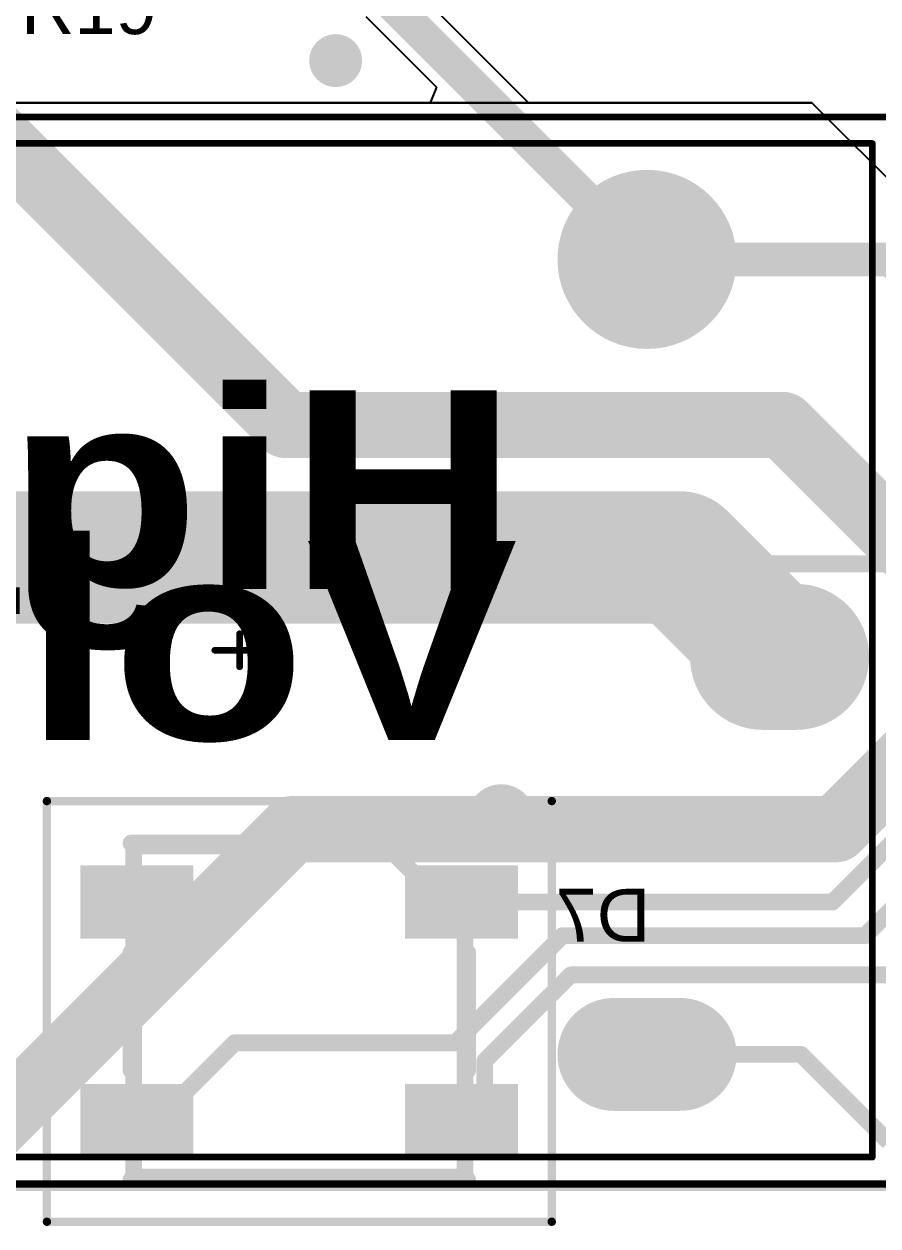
# Model space of a CAD drawing. Header units: inches. Extents: x -2.6 to 46, y -0.6 to 52.9.
# Drawn here: x 14.55 to 27.44, y -0.59 to 17.55 of the extents above; entities that cross this region are included whole.
import ezdxf

# ---------------------------------------------------------------- set-up
doc = ezdxf.new("R2010")
doc.units = ezdxf.units.IN
for name, color, linetype in [('Bottom Layer', 5, 'Continuous'), ('Bottom Overlay', 54, 'Continuous'), ('Bottom Paste', 16, 'Continuous'), ('Bottom Solder', 6, 'Continuous'), ('Mechanical 1', 6, 'Continuous'), ('Mechanical 13', 56, 'Continuous'), ('Mechanical 15', 56, 'Continuous'), ('Multi-Layer', 9, 'Continuous'), ('Top Layer', 1, 'Continuous'), ('Top Overlay', 2, 'Continuous'), ('Top Solder', 216, 'Continuous')]:
    doc.layers.add(name, color=color, linetype=linetype)
doc.styles.add('Arial', font='', dxfattribs={"height": 0.2})
doc.styles.add('Arial Black_Bold', font='', dxfattribs={"height": 0.2})
doc.styles.get('Arial').set_extended_font_data('Arial')
doc.styles.get('Arial Black_Bold').set_extended_font_data('Arial Black', bold=True)

msp = doc.modelspace()

# ---------------------------------------------------------------- hatches: boundary and pattern name
at = {"layer": 'Bottom Layer'}
h = msp.add_hatch(color=5, dxfattribs=at)
edge = h.paths.add_edge_path()
edge.add_arc((19.25, 17), 0.4, 0, 360)
h = msp.add_hatch(color=5, dxfattribs=at)
edge = h.paths.add_edge_path()
edge.add_arc((23.95, 14), 1.25, 0, 360)
h = msp.add_hatch(color=5, dxfattribs=at)
edge = h.paths.add_edge_path()
edge.add_arc((26.2, 8), 1, 270, 450)
edge.add_line((26.2, 9), (25.7, 9))
edge.add_arc((25.7, 8), 1, 90, 270)
edge.add_line((25.7, 7), (26.2, 7))
for points in [[(17, 3.85), (15.5, 3.85), (15.5, 4.75), (17, 4.75)], [(21.9, 3.85), (20.4, 3.85), (20.4, 4.75), (21.9, 4.75)], [(17, 0.55), (15.5, 0.55), (15.5, 1.45), (17, 1.45)], [(21.9, 0.55), (20.4, 0.55), (20.4, 1.45), (21.9, 1.45)]]:
    msp.add_hatch(color=5, dxfattribs=at).paths.add_polyline_path(points)
h = msp.add_hatch(color=5, dxfattribs=at)
edge = h.paths.add_edge_path()
edge.add_arc((24.45, 2), 0.75, 270, 450)
edge.add_line((24.45, 2.75), (23.45, 2.75))
edge.add_arc((23.45, 2), 0.75, 90, 270)
edge.add_line((23.45, 1.25), (24.45, 1.25))
at = {"layer": 'Bottom Paste'}
for points in [[(17, 3.85), (15.5, 3.85), (15.5, 4.75), (17, 4.75)], [(21.9, 3.85), (20.4, 3.85), (20.4, 4.75), (21.9, 4.75)], [(17, 0.55), (15.5, 0.55), (15.5, 1.45), (17, 1.45)], [(21.9, 0.55), (20.4, 0.55), (20.4, 1.45), (21.9, 1.45)]]:
    msp.add_hatch(color=16, dxfattribs=at).paths.add_polyline_path(points)
at = {"layer": 'Bottom Solder'}
h = msp.add_hatch(color=6, dxfattribs=at)
edge = h.paths.add_edge_path()
edge.add_arc((23.95, 14), 1.352, 0, 360)
h = msp.add_hatch(color=6, dxfattribs=at)
edge = h.paths.add_edge_path()
edge.add_arc((26.2, 8), 1.102, 270, 450)
edge.add_line((26.2, 9.102), (25.7, 9.102))
edge.add_arc((25.7, 8), 1.102, 90, 270)
edge.add_line((25.7, 6.898), (26.2, 6.898))
for points in [[(17.102, 3.748), (15.398, 3.748), (15.398, 4.852), (17.102, 4.852)], [(22.002, 3.748), (20.298, 3.748), (20.298, 4.852), (22.002, 4.852)], [(17.102, 0.448), (15.398, 0.448), (15.398, 1.552), (17.102, 1.552)], [(22.002, 0.448), (20.298, 0.448), (20.298, 1.552), (22.002, 1.552)]]:
    msp.add_hatch(color=6, dxfattribs=at).paths.add_polyline_path(points)
h = msp.add_hatch(color=6, dxfattribs=at)
edge = h.paths.add_edge_path()
edge.add_arc((24.45, 2), 0.852, 270, 450)
edge.add_line((24.45, 2.852), (23.45, 2.852))
edge.add_arc((23.45, 2), 0.852, 90, 270)
edge.add_line((23.45, 1.148), (24.45, 1.148))
at = {"layer": 'Multi-Layer'}
h = msp.add_hatch(color=9, dxfattribs=at)
edge = h.paths.add_edge_path()
edge.add_arc((23.95, 14), 1.25, 0, 360)
h = msp.add_hatch(color=9, dxfattribs=at)
edge = h.paths.add_edge_path()
edge.add_arc((26.2, 8), 1, 270, 450)
edge.add_line((26.2, 9), (25.7, 9))
edge.add_arc((25.7, 8), 1, 90, 270)
edge.add_line((25.7, 7), (26.2, 7))
h = msp.add_hatch(color=9, dxfattribs=at)
edge = h.paths.add_edge_path()
edge.add_arc((24.45, 2), 0.75, 270, 450)
edge.add_line((24.45, 2.75), (23.45, 2.75))
edge.add_arc((23.45, 2), 0.75, 90, 270)
edge.add_line((23.45, 1.25), (24.45, 1.25))
at = {"layer": 'Top Layer'}
h = msp.add_hatch(color=1, dxfattribs=at)
edge = h.paths.add_edge_path()
edge.add_arc((19.25, 17), 0.4, 0, 360)
h = msp.add_hatch(color=1, dxfattribs=at)
edge = h.paths.add_edge_path()
edge.add_arc((23.95, 14), 1.25, 0, 360)
h = msp.add_hatch(color=1, dxfattribs=at)
edge = h.paths.add_edge_path()
edge.add_arc((26.2, 8), 1, 270, 450)
edge.add_line((26.2, 9), (25.7, 9))
edge.add_arc((25.7, 8), 1, 90, 270)
edge.add_line((25.7, 7), (26.2, 7))
h = msp.add_hatch(color=1, dxfattribs=at)
edge = h.paths.add_edge_path()
edge.add_arc((24.45, 2), 0.75, 270, 450)
edge.add_line((24.45, 2.75), (23.45, 2.75))
edge.add_arc((23.45, 2), 0.75, 90, 270)
edge.add_line((23.45, 1.25), (24.45, 1.25))
at = {"layer": 'Top Solder'}
h = msp.add_hatch(color=216, dxfattribs=at)
edge = h.paths.add_edge_path()
edge.add_arc((23.95, 14), 1.352, 0, 360)
h = msp.add_hatch(color=216, dxfattribs=at)
edge = h.paths.add_edge_path()
edge.add_arc((26.2, 8), 1.102, 270, 450)
edge.add_line((26.2, 9.102), (25.7, 9.102))
edge.add_arc((25.7, 8), 1.102, 90, 270)
edge.add_line((25.7, 6.898), (26.2, 6.898))
h = msp.add_hatch(color=216, dxfattribs=at)
edge = h.paths.add_edge_path()
edge.add_arc((24.45, 2), 0.852, 270, 450)
edge.add_line((24.45, 2.852), (23.45, 2.852))
edge.add_arc((23.45, 2), 0.852, 90, 270)
edge.add_line((23.45, 1.148), (24.45, 1.148))

# ---------------------------------------------------------------- linework, layer by layer
at = {"layer": 'Bottom Layer'}
for p, q in [((22.162, 16.365), (20.163, 18.363)), ((19.706, 17.667), (20.773, 16.6)), ((20.773, 16.6), (20.676, 16.365)), ((20.676, 16.365), (0.254, 16.365)), ((26.438, 16.365), (22.162, 16.365)), ((28.55, 14.253), (26.438, 16.365))]:
    msp.add_line(p, q, dxfattribs=at)
for points in [[(19.875, 18.075, 0.5, 0.5, 0), (23.95, 14, 0.5, 0.5, 0)], [(23.95, 14, 0.254, 0.254, 0), (27.625, 14, 0.254, 0.254, 0)], [(10.925, 9.5, 2, 2, 0), (24.45, 9.5, 2, 2, 0)], [(24.45, 9.5, 2, 2, 0), (25.95, 8, 2, 2, 0)], [(26.75, 4.3, 0.254, 0.254, 0), (29.475, 7.025, 0.254, 0.254, 0)], [(27.242, 3.792, 0.254, 0.254, 0), (28.625, 5.175, 0.254, 0.254, 0)], [(21.15, 4.3, 0.254, 0.254, 0), (26.75, 4.3, 0.254, 0.254, 0)], [(21.057, 2.175, 0.254, 0.254, 0), (22.674, 3.792, 0.254, 0.254, 0)], [(22.674, 3.792, 0.254, 0.254, 0), (27.242, 3.792, 0.254, 0.254, 0)], [(21.5, 1.9, 0.254, 0.254, 0), (22.8, 3.2, 0.254, 0.254, 0)], [(22.8, 3.2, 0.254, 0.254, 0), (27.7, 3.2, 0.254, 0.254, 0)], [(16.55, 1, 0.254, 0.254, 0), (17.725, 2.175, 0.254, 0.254, 0)], [(17.725, 2.175, 0.254, 0.254, 0), (21.057, 2.175, 0.254, 0.254, 0)], [(21.5, 1.35, 0.254, 0.254, 0), (21.5, 1.9, 0.254, 0.254, 0)], [(21.15, 1, 0.254, 0.254, 0), (21.5, 1.35, 0.254, 0.254, 0)], [(16.25, 1, 0.254, 0.254, 0), (16.55, 1, 0.254, 0.254, 0)]]:
    msp.add_lwpolyline(points, format="xyseb", dxfattribs=at)
for points in [[(23.825, 14, 0.25, 0.25, 1), (24.075, 14, 0.25, 0.25, 1)], [(23.887, 14, 0.127, 0.127, 1), (24.014, 14, 0.127, 0.127, 1)], [(23.95, 9.5, 1, 1, 1), (24.95, 9.5, 1, 1, 1)], [(23.95, 9.5, 1, 1, 1), (24.95, 9.5, 1, 1, 1)], [(25.45, 8, 1, 1, 1), (26.45, 8, 1, 1, 1)], [(21.087, 4.3, 0.127, 0.127, 1), (21.214, 4.3, 0.127, 0.127, 1)], [(26.686, 4.3, 0.127, 0.127, 1), (26.813, 4.3, 0.127, 0.127, 1)], [(26.686, 4.3, 0.127, 0.127, 1), (26.813, 4.3, 0.127, 0.127, 1)], [(22.61, 3.792, 0.127, 0.127, 1), (22.737, 3.792, 0.127, 0.127, 1)], [(22.61, 3.792, 0.127, 0.127, 1), (22.737, 3.792, 0.127, 0.127, 1)], [(27.179, 3.792, 0.127, 0.127, 1), (27.306, 3.792, 0.127, 0.127, 1)], [(27.179, 3.792, 0.127, 0.127, 1), (27.306, 3.792, 0.127, 0.127, 1)], [(22.737, 3.2, 0.127, 0.127, 1), (22.864, 3.2, 0.127, 0.127, 1)], [(22.737, 3.2, 0.127, 0.127, 1), (22.864, 3.2, 0.127, 0.127, 1)], [(17.661, 2.175, 0.127, 0.127, 1), (17.788, 2.175, 0.127, 0.127, 1)], [(17.661, 2.175, 0.127, 0.127, 1), (17.788, 2.175, 0.127, 0.127, 1)], [(20.993, 2.175, 0.127, 0.127, 1), (21.12, 2.175, 0.127, 0.127, 1)], [(20.993, 2.175, 0.127, 0.127, 1), (21.12, 2.175, 0.127, 0.127, 1)], [(21.437, 1.9, 0.127, 0.127, 1), (21.564, 1.9, 0.127, 0.127, 1)], [(21.437, 1.9, 0.127, 0.127, 1), (21.564, 1.9, 0.127, 0.127, 1)], [(21.437, 1.35, 0.127, 0.127, 1), (21.564, 1.35, 0.127, 0.127, 1)], [(21.437, 1.35, 0.127, 0.127, 1), (21.564, 1.35, 0.127, 0.127, 1)], [(16.187, 1, 0.127, 0.127, 1), (16.314, 1, 0.127, 0.127, 1)], [(16.486, 1, 0.127, 0.127, 1), (16.613, 1, 0.127, 0.127, 1)], [(16.486, 1, 0.127, 0.127, 1), (16.613, 1, 0.127, 0.127, 1)], [(21.087, 1, 0.127, 0.127, 1), (21.214, 1, 0.127, 0.127, 1)]]:
    msp.add_lwpolyline(points, format="xyseb", close=True, dxfattribs=at)
at = {"layer": 'Bottom Overlay'}
for points in [[(14, 16, 1, 1, 0), (18.5, 11.5, 1, 1, 0)], [(18.5, 11.5, 1, 1, 0), (26, 11.5, 1, 1, 0)], [(26, 11.5, 1, 1, 0), (28, 9.5, 1, 1, 0)], [(26.8, 5.4, 1, 1, 0), (28, 6.6, 1, 1, 0)], [(13.7, 0.5, 1, 1, 0), (18.6, 5.4, 1, 1, 0)], [(18.6, 5.4, 1, 1, 0), (26.8, 5.4, 1, 1, 0)], [(16.161, 5.189, 0.254, 0.254, 0), (19.971, 5.189, 0.254, 0.254, 0)], [(16.161, 1.76, 0.254, 0.254, 0), (16.161, 3.538, 0.254, 0.254, 0)], [(21.241, 1.76, 0.254, 0.254, 0), (21.241, 3.538, 0.254, 0.254, 0)], [(16.161, 0.109, 0.254, 0.254, 0), (21.241, 0.109, 0.254, 0.254, 0)]]:
    msp.add_lwpolyline(points, format="xyseb", dxfattribs=at)
for points in [[(18.25, 11.5, 0.5, 0.5, 1), (18.75, 11.5, 0.5, 0.5, 1)], [(18.25, 11.5, 0.5, 0.5, 1), (18.75, 11.5, 0.5, 0.5, 1)], [(25.75, 11.5, 0.5, 0.5, 1), (26.25, 11.5, 0.5, 0.5, 1)], [(25.75, 11.5, 0.5, 0.5, 1), (26.25, 11.5, 0.5, 0.5, 1)], [(22.003, 5.57, 0.508, 0.508, 1), (21.495, 5.57, 0.508, 0.508, 1)], [(18.35, 5.4, 0.5, 0.5, 1), (18.85, 5.4, 0.5, 0.5, 1)], [(18.35, 5.4, 0.5, 0.5, 1), (18.85, 5.4, 0.5, 0.5, 1)], [(21.368, 5.57, 0.254, 0.254, 1), (21.622, 5.57, 0.254, 0.254, 1)], [(21.876, 5.57, 0.254, 0.254, 1), (22.13, 5.57, 0.254, 0.254, 1)], [(26.55, 5.4, 0.5, 0.5, 1), (27.05, 5.4, 0.5, 0.5, 1)], [(26.55, 5.4, 0.5, 0.5, 1), (27.05, 5.4, 0.5, 0.5, 1)], [(16.098, 5.189, 0.127, 0.127, 1), (16.225, 5.189, 0.127, 0.127, 1)], [(19.908, 5.189, 0.127, 0.127, 1), (20.035, 5.189, 0.127, 0.127, 1)], [(16.098, 3.538, 0.127, 0.127, 1), (16.225, 3.538, 0.127, 0.127, 1)], [(21.178, 3.538, 0.127, 0.127, 1), (21.305, 3.538, 0.127, 0.127, 1)], [(16.098, 1.76, 0.127, 0.127, 1), (16.225, 1.76, 0.127, 0.127, 1)], [(21.178, 1.76, 0.127, 0.127, 1), (21.305, 1.76, 0.127, 0.127, 1)], [(16.098, 0.109, 0.127, 0.127, 1), (16.225, 0.109, 0.127, 0.127, 1)], [(21.178, 0.109, 0.127, 0.127, 1), (21.305, 0.109, 0.127, 0.127, 1)]]:
    msp.add_lwpolyline(points, format="xyseb", close=True, dxfattribs=at)
at = {"layer": 'Mechanical 1'}
msp.add_lwpolyline([(0, 0, 0.127, 0.127, 0), (45, 0, 0.127, 0.127, 0)], format="xyseb", dxfattribs=at)
at = {"layer": 'Mechanical 13'}
for points in [[(8.25, 15.75, 0.1, 0.1, 0), (27.35, 15.75, 0.1, 0.1, 0)], [(27.35, 0.45, 0.1, 0.1, 0), (27.35, 15.75, 0.1, 0.1, 0)], [(1.15, 9.405, 0.254, 0.254, 0), (43.85, 9.405, 0.254, 0.254, 0)], [(16.201, 5.149, 0.254, 0.254, 0), (20.011, 5.149, 0.254, 0.254, 0)], [(16.201, 0.149, 0.254, 0.254, 0), (16.201, 5.149, 0.254, 0.254, 0)], [(20.011, 5.149, 0.254, 0.254, 0), (21.201, 3.959, 0.254, 0.254, 0)], [(21.201, 0.149, 0.254, 0.254, 0), (21.201, 3.959, 0.254, 0.254, 0)], [(8.25, 0.45, 0.1, 0.1, 0), (27.35, 0.45, 0.1, 0.1, 0)], [(16.201, 0.149, 0.254, 0.254, 0), (21.201, 0.149, 0.254, 0.254, 0)]]:
    msp.add_lwpolyline(points, format="xyseb", dxfattribs=at)
for points in [[(27.325, 15.75, 0.05, 0.05, 1), (27.375, 15.75, 0.05, 0.05, 1)], [(27.325, 15.75, 0.05, 0.05, 1), (27.375, 15.75, 0.05, 0.05, 1)], [(16.138, 5.149, 0.127, 0.127, 1), (16.265, 5.149, 0.127, 0.127, 1)], [(16.138, 5.149, 0.127, 0.127, 1), (16.265, 5.149, 0.127, 0.127, 1)], [(19.948, 5.149, 0.127, 0.127, 1), (20.075, 5.149, 0.127, 0.127, 1)], [(19.948, 5.149, 0.127, 0.127, 1), (20.075, 5.149, 0.127, 0.127, 1)], [(21.138, 3.959, 0.127, 0.127, 1), (21.265, 3.959, 0.127, 0.127, 1)], [(21.138, 3.959, 0.127, 0.127, 1), (21.265, 3.959, 0.127, 0.127, 1)], [(27.325, 0.45, 0.05, 0.05, 1), (27.375, 0.45, 0.05, 0.05, 1)], [(27.325, 0.45, 0.05, 0.05, 1), (27.375, 0.45, 0.05, 0.05, 1)], [(16.138, 0.149, 0.127, 0.127, 1), (16.265, 0.149, 0.127, 0.127, 1)], [(16.138, 0.149, 0.127, 0.127, 1), (16.265, 0.149, 0.127, 0.127, 1)], [(21.138, 0.149, 0.127, 0.127, 1), (21.265, 0.149, 0.127, 0.127, 1)], [(21.138, 0.149, 0.127, 0.127, 1), (21.265, 0.149, 0.127, 0.127, 1)]]:
    msp.add_lwpolyline(points, format="xyseb", close=True, dxfattribs=at)
at = {"layer": 'Mechanical 15'}
for points in [[(7.9, 16.15, 0.1, 0.1, 0), (27.7, 16.15, 0.1, 0.1, 0)], [(17.8, 7.85, 0.1, 0.1, 0), (17.8, 8.35, 0.1, 0.1, 0)], [(17.425, 8.1, 0.1, 0.1, 0), (18.175, 8.1, 0.1, 0.1, 0)], [(14.891, -0.526, 0.127, 0.127, 0), (14.891, 5.824, 0.127, 0.127, 0)], [(14.891, 5.824, 0.127, 0.127, 0), (22.511, 5.824, 0.127, 0.127, 0)], [(22.511, -0.526, 0.127, 0.127, 0), (22.511, 5.824, 0.127, 0.127, 0)], [(7.9, 0.05, 0.1, 0.1, 0), (27.7, 0.05, 0.1, 0.1, 0)], [(14.891, -0.526, 0.127, 0.127, 0), (22.511, -0.526, 0.127, 0.127, 0)]]:
    msp.add_lwpolyline(points, format="xyseb", dxfattribs=at)
for points in [[(17.775, 8.35, 0.05, 0.05, 1), (17.825, 8.35, 0.05, 0.05, 1)], [(17.4, 8.1, 0.05, 0.05, 1), (17.45, 8.1, 0.05, 0.05, 1)], [(18.15, 8.1, 0.05, 0.05, 1), (18.2, 8.1, 0.05, 0.05, 1)], [(17.775, 7.85, 0.05, 0.05, 1), (17.825, 7.85, 0.05, 0.05, 1)], [(14.86, 5.824, 0.0635, 0.0635, 1), (14.923, 5.824, 0.0635, 0.0635, 1)], [(14.86, 5.824, 0.0635, 0.0635, 1), (14.923, 5.824, 0.0635, 0.0635, 1)], [(22.48, 5.824, 0.0635, 0.0635, 1), (22.543, 5.824, 0.0635, 0.0635, 1)], [(22.48, 5.824, 0.0635, 0.0635, 1), (22.543, 5.824, 0.0635, 0.0635, 1)], [(14.86, -0.526, 0.0635, 0.0635, 1), (14.923, -0.526, 0.0635, 0.0635, 1)], [(14.86, -0.526, 0.0635, 0.0635, 1), (14.923, -0.526, 0.0635, 0.0635, 1)], [(22.48, -0.526, 0.0635, 0.0635, 1), (22.543, -0.526, 0.0635, 0.0635, 1)], [(22.48, -0.526, 0.0635, 0.0635, 1), (22.543, -0.526, 0.0635, 0.0635, 1)]]:
    msp.add_lwpolyline(points, format="xyseb", close=True, dxfattribs=at)
at = {"layer": 'Multi-Layer'}
for p, q in [((0, 16.365), (26.438, 16.365)), ((26.438, 16.365), (28.55, 14.253)), ((28.55, 0), (0, 0))]:
    msp.add_line(p, q, dxfattribs=at)
at = {"layer": 'Top Layer'}
for p, q in [((26.438, 16.365), (0.254, 16.365)), ((28.55, 14.253), (26.438, 16.365))]:
    msp.add_line(p, q, dxfattribs=at)
for points in [[(23.95, 14, 0.508, 0.508, 0), (27.625, 14, 0.508, 0.508, 0)], [(27.625, 14, 0.508, 0.508, 0), (28.625, 13, 0.508, 0.508, 0)], [(10.925, 9.5, 2, 2, 0), (24.45, 9.5, 2, 2, 0)], [(24.45, 9.5, 2, 2, 0), (25.95, 8, 2, 2, 0)], [(23.95, 2, 0.254, 0.254, 0), (26.275, 2, 0.254, 0.254, 0)], [(26.275, 2, 0.254, 0.254, 0), (27.598, 0.677, 0.254, 0.254, 0)]]:
    msp.add_lwpolyline(points, format="xyseb", dxfattribs=at)
for points in [[(23.823, 14, 0.254, 0.254, 1), (24.077, 14, 0.254, 0.254, 1)], [(27.498, 14, 0.254, 0.254, 1), (27.752, 14, 0.254, 0.254, 1)], [(27.498, 14, 0.254, 0.254, 1), (27.752, 14, 0.254, 0.254, 1)], [(23.95, 9.5, 1, 1, 1), (24.95, 9.5, 1, 1, 1)], [(23.95, 9.5, 1, 1, 1), (24.95, 9.5, 1, 1, 1)], [(25.45, 8, 1, 1, 1), (26.45, 8, 1, 1, 1)], [(23.887, 2, 0.127, 0.127, 1), (24.014, 2, 0.127, 0.127, 1)], [(26.211, 2, 0.127, 0.127, 1), (26.338, 2, 0.127, 0.127, 1)], [(26.211, 2, 0.127, 0.127, 1), (26.338, 2, 0.127, 0.127, 1)]]:
    msp.add_lwpolyline(points, format="xyseb", close=True, dxfattribs=at)
at = {"layer": 'Top Overlay'}
for points in [[(13.835, 16.165, 1, 1, 0), (18.5, 11.5, 1, 1, 0)], [(18.5, 11.5, 1, 1, 0), (26, 11.5, 1, 1, 0)], [(26, 11.5, 1, 1, 0), (28, 9.5, 1, 1, 0)], [(26.8, 5.4, 1, 1, 0), (28, 6.6, 1, 1, 0)], [(13.7, 0.5, 1, 1, 0), (18.6, 5.4, 1, 1, 0)], [(18.6, 5.4, 1, 1, 0), (26.8, 5.4, 1, 1, 0)]]:
    msp.add_lwpolyline(points, format="xyseb", dxfattribs=at)
for points in [[(18.25, 11.5, 0.5, 0.5, 1), (18.75, 11.5, 0.5, 0.5, 1)], [(18.25, 11.5, 0.5, 0.5, 1), (18.75, 11.5, 0.5, 0.5, 1)], [(25.75, 11.5, 0.5, 0.5, 1), (26.25, 11.5, 0.5, 0.5, 1)], [(25.75, 11.5, 0.5, 0.5, 1), (26.25, 11.5, 0.5, 0.5, 1)], [(18.35, 5.4, 0.5, 0.5, 1), (18.85, 5.4, 0.5, 0.5, 1)], [(18.35, 5.4, 0.5, 0.5, 1), (18.85, 5.4, 0.5, 0.5, 1)], [(26.55, 5.4, 0.5, 0.5, 1), (27.05, 5.4, 0.5, 0.5, 1)], [(26.55, 5.4, 0.5, 0.5, 1), (27.05, 5.4, 0.5, 0.5, 1)]]:
    msp.add_lwpolyline(points, format="xyseb", close=True, dxfattribs=at)

# ---------------------------------------------------------------- texts
at = {"layer": 'Bottom Overlay', "style": 'Arial Black_Bold', "text_generation_flag": 2}
for s, p in [('High', (22, 9.023)), ('Voltage', (22, 6.748))]:
    msp.add_text(s, height=3, rotation=360, dxfattribs=at).set_placement(p)
at = {"layer": 'Bottom Overlay', "style": 'Arial', "text_generation_flag": 2}
msp.add_text('D7', height=0.8, dxfattribs=at).set_placement((24, 3.7))
at = {"layer": 'Top Overlay', "style": 'Arial'}
msp.add_text('R19', height=0.8, dxfattribs=at).set_placement((14.5, 17.4))

doc.saveas('drawing.dxf')
